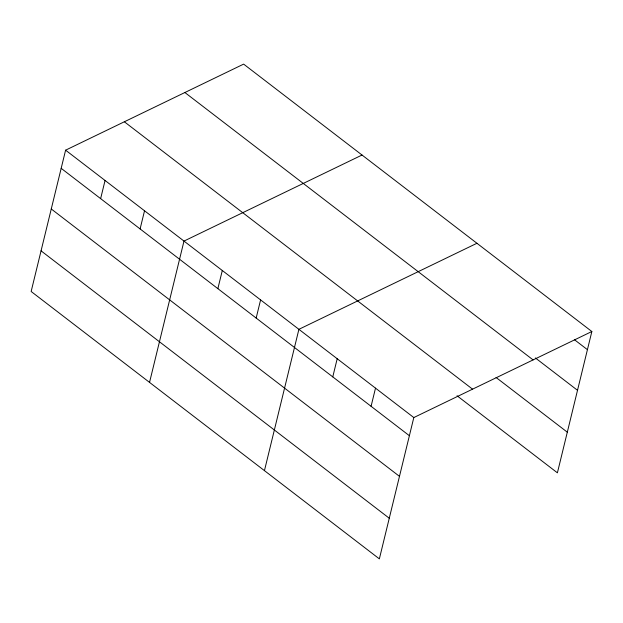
<?xml version="1.0" encoding="UTF-8"?>
<svg xmlns="http://www.w3.org/2000/svg" width="623" height="623" viewBox="0 0 623 623"><rect width="100%" height="100%" fill="white"/><g stroke="black" fill="none" stroke-linecap="round" stroke-linejoin="round"><path stroke-width="0.93" d="M65.602 150.174L31.15 291.486L379.36 558.878L413.812 417.558L591.85 331.514L243.64 64.122L65.602 150.174L413.812 417.558M100.638 198.628L105.061 180.475M140.105 228.929L144.528 210.776M149.543 382.397L183.987 241.085L362.033 155.034M217.871 288.651L222.294 270.499M256.17 318.065L260.593 299.912M264.448 470.638L298.9 329.326L476.938 243.274M332.775 376.884L337.199 358.731M371.082 406.297L375.505 388.145M591.85 331.514L557.398 472.826L457.048 395.769M574.398 339.667L587.427 349.667M535.383 357.952L577.513 390.31M184.883 92.516L533.093 359.907M496.064 377.476L567.312 432.183M124.351 121.773L472.561 389.165M61.171 168.327L409.381 435.711M51.265 208.97L399.475 476.354M41.056 250.843L389.266 518.235"/></g></svg>
